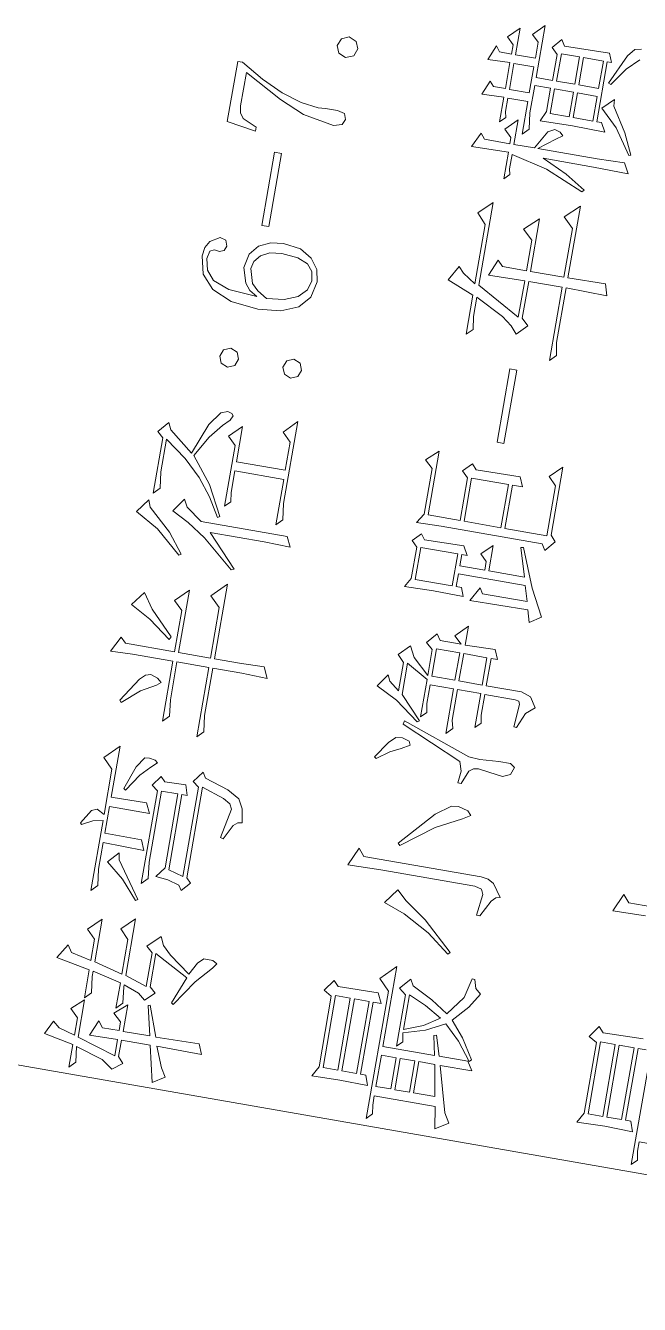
# Model space of a CAD drawing. Extents: x 274235 to 276654, y 142848 to 144425.
# Drawn here: x 275937.103 to 275937.938, y 143104.997 to 143106.737 of the extents above; entities that cross this region are included whole.
import ezdxf

# ---------------------------------------------------------------- set-up
doc = ezdxf.new("R2010")
doc.units = 0
doc.header["$LTSCALE"] = 1.5
doc.layers.get('0').update_dxf_attribs({"linetype": 'CONTINUOUS', "lineweight": 0})
doc.layers.add('_ACM-A-SITE-PAKG', color=1, linetype='CONTINUOUS', lineweight=5)

# ---------------------------------------------------------------- blocks, each defined once
blk = doc.blocks.new('acm_Parking_Truck - Lite Truck 轻型货车-1440549-B1_Working')
at = {"layer": '_ACM-A-SITE-PAKG'}
for p, q in [((-1120, 7000), (-1120, 1850.1)), ((-1071.6, 4983.1), (-1079.8, 4942.5)), ((-1053.2, 4973.9), (-1071.6, 4983.1)), ((-966.7, 4984), (-975.9, 4937.8)), ((-947.4, 4972), (-966.7, 4984)), ((-780.9, 4984), (-782.8, 4982.1)), ((-782.8, 4982.1), (-775.2, 4968)), ((-761.6, 4972), (-780.9, 4984)), ((-522.5, 4973), (-543.6, 4984)), ((-543.6, 4984), (-542.7, 4953.7)), ((-350.5, 4981.7), (-368.9, 4949.5)), ((-332.1, 4967.9), (-350.5, 4981.7)), ((-1067, 4942.5), (-1060.5, 4964.7)), ((-1060.5, 4964.7), (-1053.2, 4973.9)), ((-963, 4937.8), (-956.6, 4965.5)), ((-956.6, 4965.5), (-947.4, 4972)), ((-775.2, 4968), (-772.6, 4954.2)), ((-764.4, 4954.2), (-758.9, 4964.8)), ((-758.9, 4964.8), (-761.6, 4972)), ((-688, 4968), (-701.8, 4954.2)), ((-668.7, 4948.7), (-688, 4968)), ((-607.1, 4960.1), (-609.9, 4957.4)), ((-574.5, 4938.6), (-607.1, 4960.1)), ((-529.8, 4965.7), (-522.5, 4973)), ((-529.8, 4897.7), (-529.8, 4965.7)), ((-476.5, 4966.6), (-491.7, 4938.6)), ((-457.2, 4951.9), (-476.5, 4966.6)), ((-370.5, 4932.7), (-341.3, 4964.2)), ((-341.3, 4964.2), (-332.1, 4967.9)), ((-245.7, 4963.7), (-322, 4963.7)), ((-322, 4963.7), (-313.7, 4955.4)), ((-238.3, 4971.9), (-245.7, 4963.7)), ((-223.6, 4959.1), (-238.3, 4971.9)), ((-232.8, 4954.5), (-223.6, 4959.1)), ((-1079.8, 4942.5), (-1111.1, 4942.5)), ((-1111.1, 4942.5), (-1102.8, 4934.2)), ((-1043, 4942.5), (-1067, 4942.5)), ((-1032, 4953.5), (-1043, 4942.5)), ((-1017.3, 4937), (-1032, 4953.5)), ((-921.6, 4949.7), (-933.6, 4937.8)), ((-905.1, 4932.3), (-921.6, 4949.7)), ((-772.6, 4954.2), (-869.2, 4954.2)), ((-869.2, 4954.2), (-860.9, 4946)), ((-860.9, 4946), (-838.9, 4948.7)), ((-838.9, 4948.7), (-802.1, 4948.7)), ((-802.1, 4948.7), (-803, 4892.6)), ((-789.2, 4898.1), (-789.2, 4948.7)), ((-789.2, 4948.7), (-752.4, 4948.7)), ((-701.8, 4954.2), (-764.4, 4954.2)), ((-752.4, 4948.7), (-752.4, 4893.5)), ((-739.5, 4948.7), (-668.7, 4948.7)), ((-738.6, 4900), (-739.5, 4948.7)), ((-609.9, 4957.4), (-590.1, 4934.5)), ((-542.7, 4953.7), (-542.7, 4897.7)), ((-477.9, 4937.7), (-457.2, 4951.9)), ((-368.9, 4949.5), (-399.2, 4914.6)), ((-313.7, 4955.4), (-291.6, 4958.1)), ((-291.6, 4958.1), (-246.6, 4958.1)), ((-246.6, 4958.1), (-268.1, 4928.9)), ((-259.5, 4921.4), (-232.8, 4954.5)), ((-16.6, 4947.8), (-35.1, 4931)), ((-22.9, 4932.3), (-10.2, 4942.8)), ((7.5, 4953.4), (-16.6, 4947.8)), ((-10.2, 4942.8), (4.9, 4946.4)), ((4.9, 4946.4), (15.5, 4944.2)), ((19.2, 4951.6), (7.5, 4953.4)), ((15.5, 4944.2), (18.3, 4938.5)), ((28.4, 4946.2), (19.2, 4951.6)), ((36.3, 4933.6), (28.4, 4946.2)), ((193.4, 4951.1), (186.9, 4911.1)), ((276.4, 4951.1), (193.4, 4951.1)), ((258.6, 4914), (276.4, 4944.7)), ((276.4, 4944.7), (276.4, 4951.1)), ((-1102.8, 4934.2), (-1081.7, 4937)), ((-1081.7, 4937), (-1093.2, 4899.4)), ((-1085.3, 4883.6), (-1068.8, 4937)), ((-1068.8, 4937), (-1017.3, 4937)), ((-975.9, 4937.8), (-1014.5, 4937.8)), ((-1014.5, 4937.8), (-1006.3, 4929.5)), ((-1006.3, 4929.5), (-984.2, 4932.3)), ((-976.8, 4932.3), (-986, 4893)), ((-984.2, 4932.3), (-976.8, 4932.3)), ((-974.1, 4893), (-963.9, 4932.3)), ((-963.9, 4932.3), (-905.1, 4932.3)), ((-933.6, 4937.8), (-963, 4937.8)), ((-826.9, 4938.6), (-846.5, 4914.4)), ((-812.2, 4925.2), (-826.9, 4938.6)), ((-821.4, 4923.3), (-812.2, 4925.2)), ((-724.8, 4934), (-726.7, 4931.3)), ((-726.7, 4931.3), (-703.2, 4915.3)), ((-692.6, 4922.4), (-724.8, 4934)), ((-590.1, 4934.5), (-578.6, 4914.3)), ((-567.9, 4931.1), (-574.5, 4938.6)), ((-568.9, 4914.7), (-565.7, 4924.4)), ((-565.7, 4924.4), (-567.9, 4931.1)), ((-491.7, 4938.6), (-514.2, 4907.9)), ((-510.5, 4906), (-477.9, 4937.7)), ((-397.4, 4911.8), (-370.5, 4932.7)), ((-341.3, 4933), (-353, 4909.8)), ((-322.9, 4920.1), (-341.3, 4933)), ((-268.1, 4928.9), (-290.3, 4905.7)), ((-35.1, 4931), (-46.9, 4903.7)), ((-31.5, 4909.8), (-22.9, 4932.3)), ((18.3, 4935), (17.4, 4931.6)), ((17.4, 4931.6), (19.7, 4925)), ((18.3, 4938.5), (18.3, 4935)), ((19.7, 4925), (26.4, 4922.8)), ((26.4, 4922.8), (34, 4925.5)), ((34, 4925.5), (36.3, 4933.6)), ((192.5, 4911.1), (201.2, 4930.5)), ((201.2, 4930.5), (208.3, 4935.3)), ((208.3, 4935.3), (217.4, 4937)), ((217.4, 4937), (263.5, 4937)), ((263.5, 4937), (235.5, 4884.9)), ((-1042.1, 4913), (-1063.3, 4922.2)), ((-1063.3, 4922.2), (-1062.4, 4883.6)), ((-1050.4, 4906.6), (-1042.1, 4913)), ((-846.5, 4914.4), (-872, 4891.9)), ((-870.1, 4889.2), (-821.4, 4923.3)), ((-703.2, 4915.3), (-689.9, 4902.8)), ((-678.8, 4913), (-692.6, 4922.4)), ((-677.9, 4906.4), (-678.8, 4913)), ((-578.6, 4914.3), (-574, 4908.8)), ((-574, 4908.8), (-568.9, 4914.7)), ((-514.2, 4907.9), (-510.5, 4906)), ((-460.9, 4909.7), (-472.8, 4897.7)), ((-443.4, 4892.2), (-460.9, 4909.7)), ((-399.2, 4914.6), (-397.4, 4911.8)), ((-353, 4909.8), (-369.8, 4884.2)), ((-348.7, 4892.5), (-333, 4914.6)), ((-333, 4914.6), (-322.9, 4920.1)), ((-297.2, 4889.9), (-262.2, 4917.7)), ((-262.2, 4917.7), (-233.9, 4901.6)), ((-217.1, 4904.8), (-259.5, 4921.4)), ((-34.4, 4870.7), (-31.5, 4909.8)), ((186.9, 4911.1), (192.5, 4911.1)), ((244.9, 4884.1), (258.6, 4914)), ((-1093.2, 4899.4), (-1103.7, 4884.4)), ((-1050.4, 4883.6), (-1050.4, 4906.6)), ((-1028.3, 4894.7), (-1038.4, 4883.6)), ((-1013.6, 4878.1), (-1028.3, 4894.7)), ((-986, 4893), (-1021, 4893)), ((-1021, 4893), (-1012.7, 4884.8)), ((-926.2, 4893), (-974.1, 4893)), ((-913.4, 4905), (-926.2, 4893)), ((-896.8, 4887.5), (-913.4, 4905)), ((-872, 4891.9), (-870.1, 4889.2)), ((-803, 4892.6), (-789.2, 4898.1)), ((-752.4, 4893.5), (-738.6, 4900)), ((-713.8, 4896.6), (-720.2, 4888.3)), ((-700, 4886.4), (-713.8, 4896.6)), ((-689.9, 4902.8), (-682.5, 4894.8)), ((-682.5, 4894.8), (-679.3, 4898.3)), ((-679.3, 4898.3), (-677.9, 4906.4)), ((-542.7, 4897.7), (-625.5, 4897.7)), ((-625.5, 4897.7), (-617.2, 4889.5)), ((-617.2, 4889.5), (-595.1, 4892.2)), ((-595.1, 4892.2), (-542.7, 4892.2)), ((-542.7, 4892.2), (-542.7, 4848.3)), ((-472.8, 4897.7), (-529.8, 4897.7)), ((-529.8, 4848.3), (-529.8, 4892.2)), ((-529.8, 4892.2), (-443.4, 4892.2)), ((-348.7, 4773.9), (-348.7, 4892.5)), ((-337.6, 4868.9), (-297.2, 4889.9)), ((-290.3, 4905.7), (-313.8, 4887.1)), ((-233.9, 4901.6), (-215.3, 4886.4)), ((-198.3, 4891.5), (-217.1, 4904.8)), ((-195.1, 4882.7), (-198.3, 4891.5)), ((-131.9, 4902.7), (-135.6, 4893.4)), ((-135.6, 4893.4), (-131.9, 4884.1)), ((-122.7, 4906.4), (-131.9, 4902.7)), ((-113.4, 4902.7), (-122.7, 4906.4)), ((-109.7, 4893.4), (-113.4, 4902.7)), ((-113.4, 4884.1), (-109.7, 4893.4)), ((-46.9, 4903.7), (-50.9, 4866.5)), ((1.7, 4894.6), (-19.1, 4888.6)), ((20.8, 4890.9), (1.7, 4894.6)), ((33.6, 4880), (20.8, 4890.9)), ((-1103.7, 4884.4), (-1093.6, 4870.7)), ((-1093.6, 4870.7), (-1085.3, 4878.1)), ((-1062.4, 4883.6), (-1085.3, 4883.6)), ((-1085.3, 4878.1), (-1062.4, 4878.1)), ((-1062.4, 4878.1), (-1062.4, 4838.4)), ((-1038.4, 4883.6), (-1050.4, 4883.6)), ((-1050.4, 4841.2), (-1050.4, 4878.1)), ((-1050.4, 4878.1), (-1013.6, 4878.1)), ((-1012.7, 4884.8), (-990.6, 4887.5)), ((-987.9, 4887.5), (-995.7, 4866.3)), ((-990.6, 4887.5), (-987.9, 4887.5)), ((-985.1, 4857.7), (-975, 4887.5)), ((-975, 4887.5), (-896.8, 4887.5)), ((-848.1, 4888.3), (-839.8, 4880)), ((-720.2, 4888.3), (-848.1, 4888.3)), ((-839.8, 4880), (-817.7, 4882.8)), ((-817.7, 4882.8), (-719.3, 4882.8)), ((-719.3, 4882.8), (-719.3, 4860.1)), ((-706.4, 4880.6), (-700, 4886.4)), ((-705.5, 4851.8), (-706.4, 4880.6)), ((-369.8, 4884.2), (-406.6, 4841)), ((-404.8, 4837.3), (-361.5, 4877.8)), ((-361.5, 4877.8), (-361.5, 4803.3)), ((-313.8, 4887.1), (-339.5, 4871.7)), ((-228.2, 4875.8), (-239.2, 4864.8)), ((-211.6, 4859.3), (-228.2, 4875.8)), ((-215.3, 4886.4), (-206.3, 4877.4)), ((-206.3, 4877.4), (-199.7, 4874.5)), ((-199.7, 4874.5), (-196.9, 4876.8)), ((-196.9, 4876.8), (-195.1, 4882.7)), ((-131.9, 4884.1), (-122.7, 4880.5)), ((-122.7, 4880.5), (-113.4, 4884.1)), ((-27.8, 4881.2), (-34.4, 4870.7)), ((-19.1, 4888.6), (-27.8, 4881.2)), ((-26.4, 4870.8), (-17.8, 4879.3)), ((-17.8, 4879.3), (1.7, 4885.2)), ((1.7, 4885.2), (12.2, 4882.7)), ((12.2, 4882.7), (21.1, 4875.2)), ((21.1, 4875.2), (27.2, 4863.3)), ((40.9, 4864.5), (33.6, 4880)), ((163.4, 4880.5), (62.2, 4880.5)), ((62.2, 4880.5), (62.2, 4871)), ((163.4, 4871), (163.4, 4880.5)), ((235.5, 4884.9), (220.8, 4850.6)), ((236, 4856.4), (244.9, 4884.1)), ((-995.7, 4866.3), (-1003.5, 4856.6)), ((-1003.5, 4856.6), (-991.5, 4843.9)), ((-938.2, 4857.7), (-985.1, 4857.7)), ((-930.8, 4866), (-938.2, 4857.7)), ((-914.3, 4849.4), (-930.8, 4866)), ((-835.2, 4870.2), (-837, 4853.6)), ((-821.4, 4860.1), (-835.2, 4870.2)), ((-828.7, 4834.2), (-823.2, 4854.6)), ((-823.2, 4854.6), (-719.3, 4854.6)), ((-719.3, 4860.1), (-821.4, 4860.1)), ((-719.3, 4854.6), (-719.3, 4847.2)), ((-446.2, 4862.1), (-459.9, 4848.3)), ((-426.8, 4842.8), (-446.2, 4862.1)), ((-339.5, 4871.7), (-337.6, 4868.9)), ((-322.9, 4864.8), (-315.6, 4857.4)), ((-239.2, 4864.8), (-322.9, 4864.8)), ((-315.6, 4857.4), (-302.7, 4859.3)), ((-302.7, 4859.3), (-273.2, 4859.3)), ((-273.2, 4859.3), (-273.2, 4791.8)), ((-260.4, 4791.8), (-260.4, 4859.3)), ((-260.4, 4859.3), (-211.6, 4859.3)), ((-50.9, 4866.5), (-47.7, 4835.1)), ((-34.4, 4857.2), (-26.4, 4870.8)), ((-31.9, 4833.2), (-34.4, 4857.2)), ((27.2, 4863.3), (29.2, 4847.3)), ((43.3, 4847.2), (40.9, 4864.5)), ((62.2, 4871), (163.4, 4871)), ((233.1, 4832.6), (236, 4856.4)), ((-1062.4, 4838.4), (-1112, 4827.4)), ((-1009.9, 4850.4), (-1050.4, 4841.2)), ((-1050.4, 4832.9), (-1009, 4847.7)), ((-1009, 4847.7), (-1009.9, 4850.4)), ((-991.5, 4843.9), (-984.2, 4852.2)), ((-984.2, 4852.2), (-938.2, 4852.2)), ((-938.2, 4852.2), (-963.9, 4805.2)), ((-937.3, 4832.4), (-926, 4843.8)), ((-926, 4843.8), (-914.3, 4849.4)), ((-841.6, 4837.4), (-848.1, 4833)), ((-837, 4853.6), (-841.6, 4837.4)), ((-719.3, 4847.2), (-705.5, 4851.8)), ((-699.1, 4842.5), (-705.5, 4834.2)), ((-684.4, 4831.3), (-699.1, 4842.5)), ((-542.7, 4848.3), (-638.4, 4848.3)), ((-638.4, 4848.3), (-630.1, 4840)), ((-630.1, 4840), (-608, 4842.8)), ((-608, 4842.8), (-542.7, 4842.8)), ((-542.7, 4842.8), (-542.7, 4802.8)), ((-459.9, 4848.3), (-529.8, 4848.3)), ((-529.8, 4808.3), (-529.8, 4842.8)), ((-529.8, 4842.8), (-426.8, 4842.8)), ((-406.6, 4841), (-404.8, 4837.3)), ((29.2, 4847.3), (27.3, 4824.5)), ((40, 4823.3), (43.3, 4847.2)), ((220.8, 4850.6), (212.8, 4807.9)), ((-1112, 4827.4), (-1101.9, 4810.8)), ((-1090.2, 4818.2), (-1062.4, 4829.2)), ((-1062.4, 4829.2), (-1063.3, 4767.4)), ((-1049.5, 4773), (-1050.4, 4832.9)), ((-1000.7, 4819.9), (-1002.6, 4817.2)), ((-963.9, 4805.2), (-1000.7, 4819.9)), ((-958.4, 4803.4), (-937.3, 4832.4)), ((-848.1, 4833), (-836.1, 4822.2)), ((-836.1, 4822.2), (-829.7, 4828.7)), ((-829.7, 4828.7), (-704.6, 4828.7)), ((-705.5, 4834.2), (-828.7, 4834.2)), ((-704.6, 4828.7), (-714.7, 4798)), ((-702.3, 4794.1), (-691.7, 4826.7)), ((-691.7, 4826.7), (-684.4, 4831.3)), ((-47.7, 4835.1), (-38.1, 4812.1)), ((-24.4, 4815.3), (-31.9, 4833.2)), ((27.3, 4824.5), (21.6, 4810.3)), ((30.1, 4806.6), (40, 4823.3)), ((234, 4822.5), (233.1, 4832.6)), ((234, 4806.1), (234, 4822.5)), ((321.1, 4821.6), (311.2, 4817.8)), ((331, 4817.4), (321.1, 4821.6)), ((-1101.9, 4810.8), (-1090.2, 4818.2)), ((-1002.6, 4817.2), (-967.2, 4793.2)), ((-941.4, 4794.2), (-958.4, 4803.4)), ((-542.7, 4802.8), (-543.6, 4767.4)), ((-528.9, 4774), (-529.8, 4808.3)), ((-361.5, 4803.3), (-362.5, 4767.4)), ((-209.8, 4803.7), (-221.7, 4791.8)), ((-192.3, 4786.3), (-209.8, 4803.7)), ((-131.9, 4815.5), (-135.6, 4806.3)), ((-135.6, 4806.3), (-131.9, 4797)), ((-122.7, 4819.2), (-131.9, 4815.5)), ((-113.4, 4815.5), (-122.7, 4819.2)), ((-109.7, 4806.3), (-113.4, 4815.5)), ((-113.4, 4797), (-109.7, 4806.3)), ((-38.1, 4812.1), (-22.3, 4798)), ((-13.4, 4804.1), (-24.4, 4815.3)), ((-0.2, 4800.4), (-13.4, 4804.1)), ((12.3, 4802.9), (-0.2, 4800.4)), ((21.6, 4810.3), (12.3, 4802.9)), ((15.8, 4796.6), (30.1, 4806.6)), ((212.8, 4807.9), (216.1, 4796.5)), ((231.7, 4796.1), (234, 4806.1)), ((311.2, 4817.8), (307, 4807.5)), ((307, 4807.5), (311.2, 4797.1)), ((335.3, 4807.5), (331, 4817.4)), ((331, 4797.1), (335.3, 4807.5)), ((-967.2, 4793.2), (-944.6, 4773)), ((-934.5, 4786.8), (-941.4, 4794.2)), ((-934.5, 4774.4), (-934.5, 4786.8)), ((-768, 4792.9), (-769, 4789.1)), ((-769, 4789.1), (-748.7, 4778.5)), ((-727.1, 4784.9), (-768, 4792.9)), ((-720.6, 4788.4), (-727.1, 4784.9)), ((-714.7, 4798), (-720.6, 4788.4)), ((-711.9, 4777.3), (-702.3, 4794.1)), ((-273.2, 4791.8), (-335.8, 4791.8)), ((-335.8, 4791.8), (-327.5, 4783.5)), ((-327.5, 4783.5), (-305.4, 4786.3)), ((-305.4, 4786.3), (-192.3, 4786.3)), ((-221.7, 4791.8), (-260.4, 4791.8)), ((-131.9, 4797), (-122.7, 4793.3)), ((-122.7, 4793.3), (-113.4, 4797)), ((-22.3, 4798), (-0.6, 4793.3)), ((-0.6, 4793.3), (15.8, 4796.6)), ((216.1, 4796.5), (223.9, 4793.3)), ((223.9, 4793.3), (231.7, 4796.1)), ((311.2, 4797.1), (321.1, 4793.3)), ((321.1, 4793.3), (331, 4797.1)), ((-1063.3, 4767.4), (-1049.5, 4773)), ((-944.6, 4773), (-938.2, 4768.4)), ((-938.2, 4768.4), (-934.5, 4774.4)), ((-748.7, 4778.5), (-744.1, 4773)), ((-744.1, 4773), (-743.2, 4767.4)), ((-743.2, 4767.4), (-724.4, 4770.4)), ((-724.4, 4770.4), (-711.9, 4777.3)), ((-543.6, 4767.4), (-528.9, 4774)), ((-362.5, 4767.4), (-348.7, 4773.9)), ((-1066, 4614.5), (-1065.1, 4576.2)), ((-1052.2, 4607.2), (-1066, 4614.5)), ((-948.3, 4618.1), (-954.7, 4607.2)), ((-932.7, 4606.9), (-948.3, 4618.1)), ((-749.7, 4604.7), (-774.5, 4615.8)), ((-774.5, 4615.8), (-773.6, 4570.6)), ((-528, 4618.1), (-542.7, 4588.9)), ((-510.5, 4606), (-528, 4618.1)), ((33, 4618.1), (18.3, 4581.3)), ((53.2, 4606.4), (33, 4618.1)), ((237.2, 4608.3), (217, 4618.1)), ((217, 4618.1), (217.9, 4567.1)), ((308.9, 4608), (289.6, 4616.3)), ((289.6, 4616.3), (290.5, 4586)), ((357.7, 4608), (337.4, 4616.3)), ((337.4, 4616.3), (338.4, 4586)), ((-954.7, 4607.2), (-1052.2, 4607.2)), ((-1052.2, 4601.6), (-952.9, 4601.6)), ((-1052.2, 4581.3), (-1052.2, 4601.6)), ((-952.9, 4601.6), (-952.9, 4581.3)), ((-940, 4600.4), (-932.7, 4606.9)), ((-939.1, 4545.2), (-940, 4600.4)), ((-759.8, 4596.4), (-749.7, 4604.7)), ((-759.8, 4434.3), (-759.8, 4596.4)), ((-623.7, 4605.2), (-625.5, 4602.5)), ((-625.5, 4602.5), (-613.3, 4586)), ((-601.2, 4590), (-623.7, 4605.2)), ((-529.8, 4588.3), (-518.8, 4602.3)), ((-518.8, 4602.3), (-510.5, 4606)), ((-481.1, 4597.5), (-490.3, 4588.3)), ((-466.4, 4582.9), (-481.1, 4597.5)), ((-376.3, 4597.7), (-388.2, 4605.1)), ((-388.2, 4605.1), (-387.3, 4564.9)), ((-333, 4597.7), (-376.3, 4597.7)), ((-324.8, 4605.4), (-333, 4597.7)), ((-313.7, 4594.4), (-324.8, 4605.4)), ((-321.1, 4588.9), (-313.7, 4594.4)), ((-287, 4595.4), (-299.9, 4603.7)), ((-299.9, 4603.7), (-299, 4570)), ((-223.6, 4595.4), (-287, 4595.4)), ((-213.5, 4606.4), (-223.6, 4595.4)), ((-198.8, 4589.9), (-213.5, 4606.4)), ((33.9, 4581.3), (45.2, 4599.2)), ((45.2, 4599.2), (53.2, 4606.4)), ((129.6, 4594.1), (115.8, 4581.3)), ((147.1, 4575.7), (129.6, 4594.1)), ((229.8, 4602), (237.2, 4608.3)), ((229.8, 4567.1), (229.8, 4602)), ((302.5, 4602.5), (308.9, 4608)), ((302.5, 4586), (302.5, 4602.5)), ((350.3, 4602.5), (357.7, 4608)), ((350.3, 4586), (350.3, 4602.5)), ((372.4, 4595.2), (363.2, 4586)), ((387.1, 4580.5), (372.4, 4595.2)), ((-1065.1, 4576.2), (-1066, 4537.9)), ((-952.9, 4581.3), (-1052.2, 4581.3)), ((-613.3, 4586), (-606.2, 4571.4)), ((-592.8, 4581), (-601.2, 4590)), ((-591.5, 4572.3), (-592.8, 4581)), ((-542.7, 4588.9), (-566.6, 4556.1)), ((-564.8, 4553.4), (-533.5, 4582.8)), ((-533.5, 4582.8), (-490.3, 4582.8)), ((-490.3, 4588.3), (-529.8, 4588.3)), ((-490.3, 4582.8), (-507.8, 4553)), ((-481.1, 4575.2), (-466.4, 4582.9)), ((-376.3, 4592.2), (-332.1, 4592.2)), ((-376.3, 4541.2), (-376.3, 4592.2)), ((-332.1, 4592.2), (-332.1, 4541.2)), ((-320.2, 4534.8), (-321.1, 4588.9)), ((-287, 4545.9), (-287, 4589.9)), ((-287, 4589.9), (-198.8, 4589.9)), ((18.3, 4581.3), (-36, 4581.3)), ((-36, 4581.3), (-27.7, 4573)), ((115.8, 4581.3), (33.9, 4581.3)), ((248.2, 4577.3), (238.1, 4567.1)), ((263.9, 4561.6), (248.2, 4577.3)), ((290.5, 4586), (256.5, 4586)), ((256.5, 4586), (263.9, 4578.6)), ((263.9, 4578.6), (272.1, 4580.5)), ((272.1, 4580.5), (290.5, 4580.5)), ((290.5, 4580.5), (290.5, 4553)), ((338.4, 4586), (302.5, 4586)), ((302.5, 4580.5), (338.4, 4580.5)), ((302.5, 4553), (302.5, 4580.5)), ((338.4, 4580.5), (338.4, 4553)), ((363.2, 4586), (350.3, 4586)), ((350.3, 4553), (350.3, 4580.5)), ((350.3, 4580.5), (387.1, 4580.5)), ((-1052.2, 4575.7), (-952.9, 4575.7)), ((-1052.2, 4555.4), (-1052.2, 4575.7)), ((-952.9, 4575.7), (-952.9, 4555.4)), ((-773.6, 4570.6), (-773.6, 4440.7)), ((-573.1, 4574.5), (-609.9, 4489.8)), ((-606.2, 4571.4), (-599.7, 4560.4)), ((-601.6, 4478.7), (-568.5, 4573.6)), ((-599.7, 4560.4), (-594.7, 4562.6)), ((-594.7, 4562.6), (-591.5, 4572.3)), ((-568.5, 4573.6), (-573.1, 4574.5)), ((-502.3, 4553), (-481.1, 4575.2)), ((-458.1, 4562.2), (-466.4, 4553)), ((-444.3, 4550.2), (-458.1, 4562.2)), ((-387.3, 4564.9), (-388.2, 4523.8)), ((-299, 4570), (-299, 4430.5)), ((-27.7, 4573), (-10.2, 4575.7)), ((-10.2, 4575.7), (16.5, 4575.7)), ((16.5, 4575.7), (-3.8, 4536.8)), ((-1, 4515.3), (33, 4575.7)), ((33, 4575.7), (147.1, 4575.7)), ((70.7, 4555.8), (48.6, 4565)), ((48.6, 4565), (49.6, 4515.3)), ((217.9, 4567.1), (181.1, 4567.1)), ((181.1, 4567.1), (188.4, 4559.8)), ((188.4, 4559.8), (195.8, 4561.6)), ((195.8, 4561.6), (216, 4561.6)), ((216, 4561.6), (204.1, 4511.9)), ((238.1, 4567.1), (229.8, 4567.1)), ((229.8, 4533.1), (229.8, 4561.6)), ((229.8, 4561.6), (263.9, 4561.6)), ((381.6, 4562.2), (372.4, 4553)), ((396.3, 4547.5), (381.6, 4562.2)), ((-1066, 4537.9), (-1052.2, 4542.5)), ((-952.9, 4555.4), (-1052.2, 4555.4)), ((-1052.2, 4542.5), (-1052.2, 4549.8)), ((-1052.2, 4549.8), (-952.9, 4549.8)), ((-952.9, 4549.8), (-952.9, 4538.8)), ((-952.9, 4538.8), (-939.1, 4545.2)), ((-919.8, 4546.5), (-934.5, 4531.8)), ((-899.6, 4526.3), (-919.8, 4546.5)), ((-816.8, 4557.8), (-827.4, 4528.7)), ((-796.6, 4543.1), (-816.8, 4557.8)), ((-809.4, 4529.2), (-796.6, 4543.1)), ((-734, 4553.2), (-736.8, 4550.5)), ((-736.8, 4550.5), (-704.1, 4507.5)), ((-686.2, 4510.8), (-734, 4553.2)), ((-566.6, 4556.1), (-564.8, 4553.4)), ((-507.8, 4553), (-559.3, 4553)), ((-559.3, 4553), (-551.9, 4545.7)), ((-551.9, 4545.7), (-540, 4547.5)), ((-540, 4547.5), (-514.2, 4547.5)), ((-514.2, 4547.5), (-514.2, 4515.3)), ((-466.4, 4553), (-502.3, 4553)), ((-502.3, 4547.5), (-464.5, 4547.5)), ((-502.3, 4515.3), (-502.3, 4547.5)), ((-464.5, 4547.5), (-464.5, 4515.3)), ((-452.6, 4544.5), (-444.3, 4550.2)), ((-452.6, 4515.4), (-452.6, 4544.5)), ((-228.2, 4545.9), (-287, 4545.9)), ((-219.9, 4554.2), (-228.2, 4545.9)), ((-207.9, 4542.3), (-219.9, 4554.2)), ((-215.3, 4536), (-207.9, 4542.3)), ((63.4, 4548.4), (70.7, 4555.8)), ((63.4, 4515.3), (63.4, 4548.4)), ((290.5, 4553), (245.5, 4553)), ((245.5, 4553), (253.7, 4544.7)), ((253.7, 4544.7), (275.8, 4547.5)), ((275.8, 4547.5), (313.5, 4547.5)), ((338.4, 4553), (302.5, 4553)), ((313.5, 4547.5), (313.5, 4525.7)), ((324.6, 4524.8), (324.6, 4547.5)), ((324.6, 4547.5), (396.3, 4547.5)), ((372.4, 4553), (350.3, 4553)), ((-1110.2, 4531.8), (-1102.8, 4524.5)), ((-934.5, 4531.8), (-1110.2, 4531.8)), ((-1102.8, 4524.5), (-1090.9, 4526.3)), ((-1090.9, 4526.3), (-1078, 4526.3)), ((-1078, 4526.3), (-1078, 4442.2)), ((-1065.1, 4526.3), (-1021.9, 4526.3)), ((-1065.1, 4505.9), (-1065.1, 4526.3)), ((-1021.9, 4526.3), (-1021.9, 4505.9)), ((-1009.9, 4455.1), (-1009.9, 4526.3)), ((-1009.9, 4526.3), (-899.6, 4526.3)), ((-827.4, 4528.7), (-847.1, 4492.3)), ((-830.1, 4499.2), (-809.4, 4529.2)), ((-442.5, 4525.8), (-452.6, 4515.4)), ((-426.8, 4509.8), (-442.5, 4525.8)), ((-388.2, 4523.8), (-376.3, 4528.4)), ((-332.1, 4541.2), (-376.3, 4541.2)), ((-376.3, 4528.4), (-376.3, 4535.7)), ((-376.3, 4535.7), (-358.8, 4535.7)), ((-358.8, 4535.7), (-358.8, 4443.2)), ((-347.7, 4501.2), (-347.7, 4535.7)), ((-347.7, 4535.7), (-332.1, 4535.7)), ((-332.1, 4535.7), (-332.1, 4528.4)), ((-332.1, 4528.4), (-320.2, 4534.8)), ((-287, 4540.4), (-227.3, 4540.4)), ((-287, 4489.4), (-287, 4540.4)), ((-227.3, 4540.4), (-227.3, 4489.4)), ((-214.4, 4475.6), (-215.3, 4536)), ((-3.8, 4536.8), (-13.9, 4522.8)), ((118.5, 4529.1), (105.7, 4515.3)), ((136, 4509.8), (118.5, 4529.1)), ((254.7, 4519.3), (229.8, 4533.1)), ((229.8, 4446.6), (229.8, 4528.5)), ((229.8, 4528.5), (246.4, 4506.4)), ((281.3, 4525.7), (267.5, 4532.1)), ((267.5, 4532.1), (268.5, 4487.5)), ((313.5, 4525.7), (281.3, 4525.7)), ((360.4, 4524.8), (324.6, 4524.8)), ((368.7, 4533), (360.4, 4524.8)), ((381.6, 4522), (368.7, 4533)), ((-1006.3, 4508.3), (-998.9, 4500.9)), ((-935.4, 4508.3), (-1006.3, 4508.3)), ((-928.1, 4517.5), (-935.4, 4508.3)), ((-913.4, 4504.6), (-928.1, 4517.5)), ((-704.1, 4507.5), (-686.2, 4472.9)), ((-671.9, 4490.4), (-686.2, 4510.8)), ((-514.2, 4515.3), (-575.8, 4515.3)), ((-575.8, 4515.3), (-567.6, 4507.1)), ((-567.6, 4507.1), (-556.5, 4509.8)), ((-556.5, 4509.8), (-514.2, 4509.8)), ((-514.2, 4509.8), (-514.2, 4477.7)), ((-464.5, 4515.3), (-502.3, 4515.3)), ((-502.3, 4509.8), (-464.5, 4509.8)), ((-502.3, 4477.7), (-502.3, 4509.8)), ((-464.5, 4509.8), (-464.5, 4477.7)), ((-451.7, 4468.5), (-452.6, 4509.8)), ((-452.6, 4509.8), (-426.8, 4509.8)), ((-372.6, 4503.1), (-391.9, 4513.9)), ((-391.9, 4513.9), (-391, 4434.1)), ((-326.6, 4510.4), (-335.8, 4501.2)), ((-312.8, 4495.7), (-326.6, 4510.4)), ((-72.1, 4514.5), (-173.3, 4514.5)), ((-173.3, 4514.5), (-173.3, 4505.1)), ((-72.1, 4505.1), (-72.1, 4514.5)), ((-13.9, 4522.8), (-24, 4514.4)), ((-24, 4514.4), (-10.2, 4500.6)), ((-10.2, 4500.6), (-1, 4509.8)), ((49.6, 4515.3), (-1, 4515.3)), ((-1, 4509.8), (49.6, 4509.8)), ((49.6, 4509.8), (49.6, 4463.5)), ((105.7, 4515.3), (63.4, 4515.3)), ((63.4, 4463.5), (63.4, 4509.8)), ((63.4, 4509.8), (136, 4509.8)), ((204.1, 4511.9), (182, 4459.5)), ((202.2, 4484.8), (217.9, 4519.3)), ((217.9, 4519.3), (217.9, 4449.4)), ((259.3, 4510.1), (254.7, 4519.3)), ((257, 4502.3), (259.3, 4510.1)), ((279.5, 4520.2), (313.5, 4520.2)), ((279.5, 4494.1), (279.5, 4520.2)), ((313.5, 4520.2), (313.5, 4494.1)), ((324.6, 4519.2), (362.3, 4519.2)), ((324.6, 4494.1), (324.6, 4519.2)), ((362.3, 4519.2), (362.3, 4494.1)), ((373.3, 4516.6), (381.6, 4522)), ((374.2, 4454.7), (373.3, 4516.6)), ((-1021.9, 4505.9), (-1065.1, 4505.9)), ((-1065.1, 4500.4), (-1021.9, 4500.4)), ((-1065.1, 4480), (-1065.1, 4500.4)), ((-1021.9, 4500.4), (-1021.9, 4480)), ((-998.9, 4500.9), (-986.9, 4502.8)), ((-986.9, 4502.8), (-978.2, 4473.1)), ((-982.3, 4502.8), (-934.5, 4502.8)), ((-972.2, 4477), (-982.3, 4502.8)), ((-934.5, 4502.8), (-945.1, 4478.8)), ((-935.9, 4471.6), (-921.6, 4500.1)), ((-921.6, 4500.1), (-913.4, 4504.6)), ((-847.1, 4492.3), (-871.1, 4460.9)), ((-868.3, 4458.1), (-830.1, 4499.2)), ((-670.6, 4481.2), (-671.9, 4490.4)), ((-609.9, 4489.8), (-622.7, 4485.6)), ((-379.9, 4498.5), (-372.6, 4503.1)), ((-379.9, 4436.9), (-379.9, 4498.5)), ((-335.8, 4501.2), (-347.7, 4501.2)), ((-347.7, 4446.2), (-347.7, 4495.7)), ((-347.7, 4495.7), (-312.8, 4495.7)), ((-227.3, 4489.4), (-287, 4489.4)), ((-173.3, 4505.1), (-72.1, 4505.1)), ((246.4, 4506.4), (252.8, 4498.1)), ((252.8, 4498.1), (257, 4502.3)), ((313.5, 4494.1), (279.5, 4494.1)), ((362.3, 4494.1), (324.6, 4494.1)), ((-1021.9, 4480), (-1065.1, 4480)), ((-1065.1, 4474.5), (-1021.9, 4474.5)), ((-1065.1, 4445.1), (-1065.1, 4474.5)), ((-1021.9, 4474.5), (-1021.9, 4452.4)), ((-978.2, 4473.1), (-964.9, 4447.1)), ((-958.4, 4455.9), (-972.2, 4477)), ((-945.1, 4478.8), (-958.4, 4455.9)), ((-686.2, 4472.9), (-679.8, 4462.7)), ((-674.2, 4467.8), (-670.6, 4481.2)), ((-622.7, 4485.6), (-639.3, 4487.5)), ((-639.3, 4487.5), (-639.3, 4482.8)), ((-639.3, 4482.8), (-620.9, 4475.5)), ((-620.9, 4475.5), (-616.5, 4469.9)), ((-602.5, 4463.4), (-601.6, 4478.7)), ((-514.2, 4477.7), (-561.1, 4477.7)), ((-561.1, 4477.7), (-553.8, 4470.3)), ((-553.8, 4470.3), (-542.7, 4472.1)), ((-542.7, 4472.1), (-514.2, 4472.1)), ((-514.2, 4472.1), (-514.2, 4430)), ((-464.5, 4477.7), (-502.3, 4477.7)), ((-502.3, 4423.5), (-502.3, 4472.1)), ((-502.3, 4472.1), (-464.5, 4472.1)), ((-464.5, 4472.1), (-464.5, 4463)), ((-287, 4425.9), (-287, 4483.9)), ((-287, 4483.9), (-227.3, 4483.9)), ((-227.3, 4483.9), (-227.3, 4470.1)), ((-227.3, 4470.1), (-214.4, 4475.6)), ((144.3, 4477.3), (130.5, 4463.5)), ((162.7, 4458), (144.3, 4477.3)), ((184.8, 4456.7), (202.2, 4484.8)), ((268.5, 4487.5), (267.5, 4442.8)), ((279.5, 4488.6), (313.5, 4488.6)), ((279.5, 4461.2), (279.5, 4488.6)), ((313.5, 4488.6), (313.5, 4461.2)), ((324.6, 4488.6), (362.3, 4488.6)), ((324.6, 4461.2), (324.6, 4488.6)), ((362.3, 4488.6), (362.3, 4461.2)), ((-983.3, 4460.7), (-1009.9, 4455.1)), ((-1009.9, 4448.6), (-982.3, 4457)), ((-982.3, 4457), (-983.3, 4460.7)), ((-951.1, 4448.1), (-935.9, 4471.6)), ((-871.1, 4460.9), (-868.3, 4458.1)), ((-679.8, 4462.7), (-674.2, 4467.8)), ((-615.4, 4462.9), (-619.1, 4436.5)), ((-616.5, 4469.9), (-615.4, 4462.9)), ((-600.7, 4437.5), (-602.5, 4463.4)), ((-464.5, 4463), (-451.7, 4468.5)), ((-360.6, 4433.4), (-308.2, 4454.5)), ((-309.1, 4458.2), (-347.7, 4446.2)), ((-308.2, 4454.5), (-309.1, 4458.2)), ((49.6, 4463.5), (-51.6, 4463.5)), ((-51.6, 4463.5), (-43.3, 4455.3)), ((-43.3, 4455.3), (-25.8, 4458)), ((-25.8, 4458), (49.6, 4458)), ((49.6, 4458), (48.6, 4401.5)), ((130.5, 4463.5), (63.4, 4463.5)), ((64.3, 4406.1), (63.4, 4458)), ((63.4, 4458), (162.7, 4458)), ((182, 4459.5), (184.8, 4456.7)), ((313.5, 4461.2), (279.5, 4461.2)), ((279.5, 4449.2), (279.5, 4455.7)), ((279.5, 4455.7), (362.3, 4455.7)), ((362.3, 4461.2), (324.6, 4461.2)), ((362.3, 4455.7), (362.3, 4450.1)), ((362.3, 4450.1), (374.2, 4454.7)), ((-1078, 4442.2), (-1108.3, 4437.6)), ((-1108.3, 4437.6), (-1097.3, 4420)), ((-1084.4, 4427.9), (-1021.9, 4445)), ((-1021.9, 4452.4), (-1065.1, 4445.1)), ((-1021.9, 4445), (-1021.9, 4401.5)), ((-1009.9, 4408.9), (-1009.9, 4448.6)), ((-964.9, 4447.1), (-985.3, 4426.2)), ((-979.8, 4421.8), (-958.4, 4439.8)), ((-958.4, 4439.8), (-937.3, 4420.2)), ((-925.3, 4428.9), (-951.1, 4448.1)), ((-773.6, 4440.7), (-775.9, 4431)), ((-600.9, 4421.3), (-600.7, 4437.5)), ((-358.8, 4443.2), (-379.9, 4436.9)), ((-207, 4436.9), (-218.1, 4425.9)), ((-191.4, 4420.4), (-207, 4436.9)), ((217.9, 4449.4), (217, 4401.5)), ((230.8, 4408.9), (229.8, 4446.6)), ((267.5, 4442.8), (279.5, 4449.2)), ((298.8, 4452), (275.8, 4428.6)), ((313.5, 4437.3), (298.8, 4452)), ((304.3, 4436.4), (313.5, 4437.3)), ((333.8, 4449.2), (332.8, 4445.6)), ((332.8, 4445.6), (357, 4428.6)), ((375.1, 4430), (333.8, 4449.2)), ((-1097.3, 4420), (-1084.4, 4427.9)), ((-985.3, 4426.2), (-1009.9, 4407)), ((-1007.2, 4404.3), (-979.8, 4421.8)), ((-937.3, 4420.2), (-917, 4407.9)), ((-898.6, 4422.5), (-925.3, 4428.9)), ((-898.6, 4418.9), (-898.6, 4422.5)), ((-782.8, 4427.8), (-812.2, 4431.5)), ((-812.2, 4431.5), (-812.2, 4426.9)), ((-812.2, 4426.9), (-789.7, 4415.2)), ((-775.9, 4431), (-782.8, 4427.8)), ((-765.5, 4416.1), (-761.2, 4424.4)), ((-761.2, 4424.4), (-759.8, 4434.3)), ((-619.1, 4436.5), (-620, 4429.1)), ((-620, 4429.1), (-615.8, 4419)), ((-605.3, 4415.3), (-600.9, 4421.3)), ((-519.7, 4423.1), (-551, 4425.4)), ((-551, 4425.4), (-551, 4421.7)), ((-551, 4421.7), (-530.1, 4413)), ((-515.6, 4425), (-519.7, 4423.1)), ((-514.2, 4430), (-515.6, 4425)), ((-506.9, 4410.2), (-502.3, 4423.5)), ((-391, 4434.1), (-407.5, 4429.6)), ((-407.5, 4429.6), (-397.4, 4414.2)), ((-397.4, 4414.2), (-360.6, 4433.4)), ((-299, 4430.5), (-307.3, 4425.1)), ((-307.3, 4425.1), (-293.5, 4413.3)), ((-293.5, 4413.3), (-285.2, 4420.4)), ((-218.1, 4425.9), (-287, 4425.9)), ((-285.2, 4420.4), (-191.4, 4420.4)), ((275.8, 4428.6), (241.8, 4405.2)), ((271.4, 4415.5), (304.3, 4436.4)), ((357, 4428.6), (372.4, 4412.5)), ((385, 4421.6), (375.1, 4430)), ((387.1, 4413), (385, 4421.6)), ((-1021.9, 4401.5), (-1009.9, 4408.9)), ((-1009.9, 4407), (-1007.2, 4404.3)), ((-917, 4407.9), (-910.6, 4415.2)), ((-910.6, 4415.2), (-898.6, 4418.9)), ((-789.7, 4415.2), (-784.3, 4409.5)), ((-784.3, 4409.5), (-782.8, 4403.9)), ((-782.8, 4403.9), (-765.5, 4416.1)), ((-615.8, 4419), (-605.3, 4415.3)), ((-530.1, 4413), (-520.6, 4401.5)), ((-520.6, 4401.5), (-506.9, 4410.2)), ((48.6, 4401.5), (64.3, 4406.1)), ((217, 4401.5), (230.8, 4408.9)), ((241.8, 4405.2), (242.7, 4402.4)), ((242.7, 4402.4), (271.4, 4415.5)), ((-1066, 4248.6), (-1065.1, 4210.3)), ((-1052.2, 4241.2), (-1066, 4248.6)), ((-948.3, 4252.2), (-954.7, 4241.2)), ((-932.7, 4241), (-948.3, 4252.2)), ((-749.7, 4238.8), (-774.5, 4249.8)), ((-774.5, 4249.8), (-773.6, 4204.7)), ((-954.7, 4241.2), (-1052.2, 4241.2)), ((-1052.2, 4235.7), (-952.9, 4235.7)), ((-1052.2, 4215.3), (-1052.2, 4235.7)), ((-952.9, 4235.7), (-952.9, 4215.3)), ((-940, 4234.4), (-932.7, 4241)), ((-939.1, 4179.3), (-940, 4234.4)), ((-759.8, 4230.5), (-749.7, 4238.8)), ((-759.8, 4068.3), (-759.8, 4230.5)), ((-952.9, 4215.3), (-1052.2, 4215.3)), ((-1065.1, 4210.3), (-1066, 4172)), ((-1052.2, 4209.8), (-952.9, 4209.8)), ((-1052.2, 4189.4), (-1052.2, 4209.8)), ((-952.9, 4209.8), (-952.9, 4189.4)), ((-1066, 4172), (-1052.2, 4176.6)), ((-952.9, 4189.4), (-1052.2, 4189.4)), ((-1052.2, 4176.6), (-1052.2, 4183.9)), ((-1052.2, 4183.9), (-952.9, 4183.9)), ((-952.9, 4183.9), (-952.9, 4172.9)), ((-1110.2, 4165.9), (-1102.8, 4158.5)), ((-934.5, 4165.9), (-1110.2, 4165.9)), ((-1102.8, 4158.5), (-1090.9, 4160.4)), ((-1090.9, 4160.4), (-1078, 4160.4)), ((-1078, 4160.4), (-1078, 4076.3))]:
    blk.add_line(p, q, dxfattribs=at)
blk = doc.blocks.new('BASEMENT20250512')
at = {"layer": '_ACM-A-SITE-PAKG', "rotation": 89.99999999999746}
blk.add_blockref('acm_Parking_Truck - Lite Truck 轻型货车-1440549-B1_Working', (697404.1245, 648804.5656), dxfattribs=at)

msp = doc.modelspace()

# ---------------------------------------------------------------- block references
at = {"xscale": 0.0009999999999999994, "yscale": 0.001, "zscale": 0.001, "rotation": 350.1075696352769}
msp.add_blockref('BASEMENT20250512', (275143.7222, 142586.2208), dxfattribs=at)

doc.saveas('drawing.dxf')
